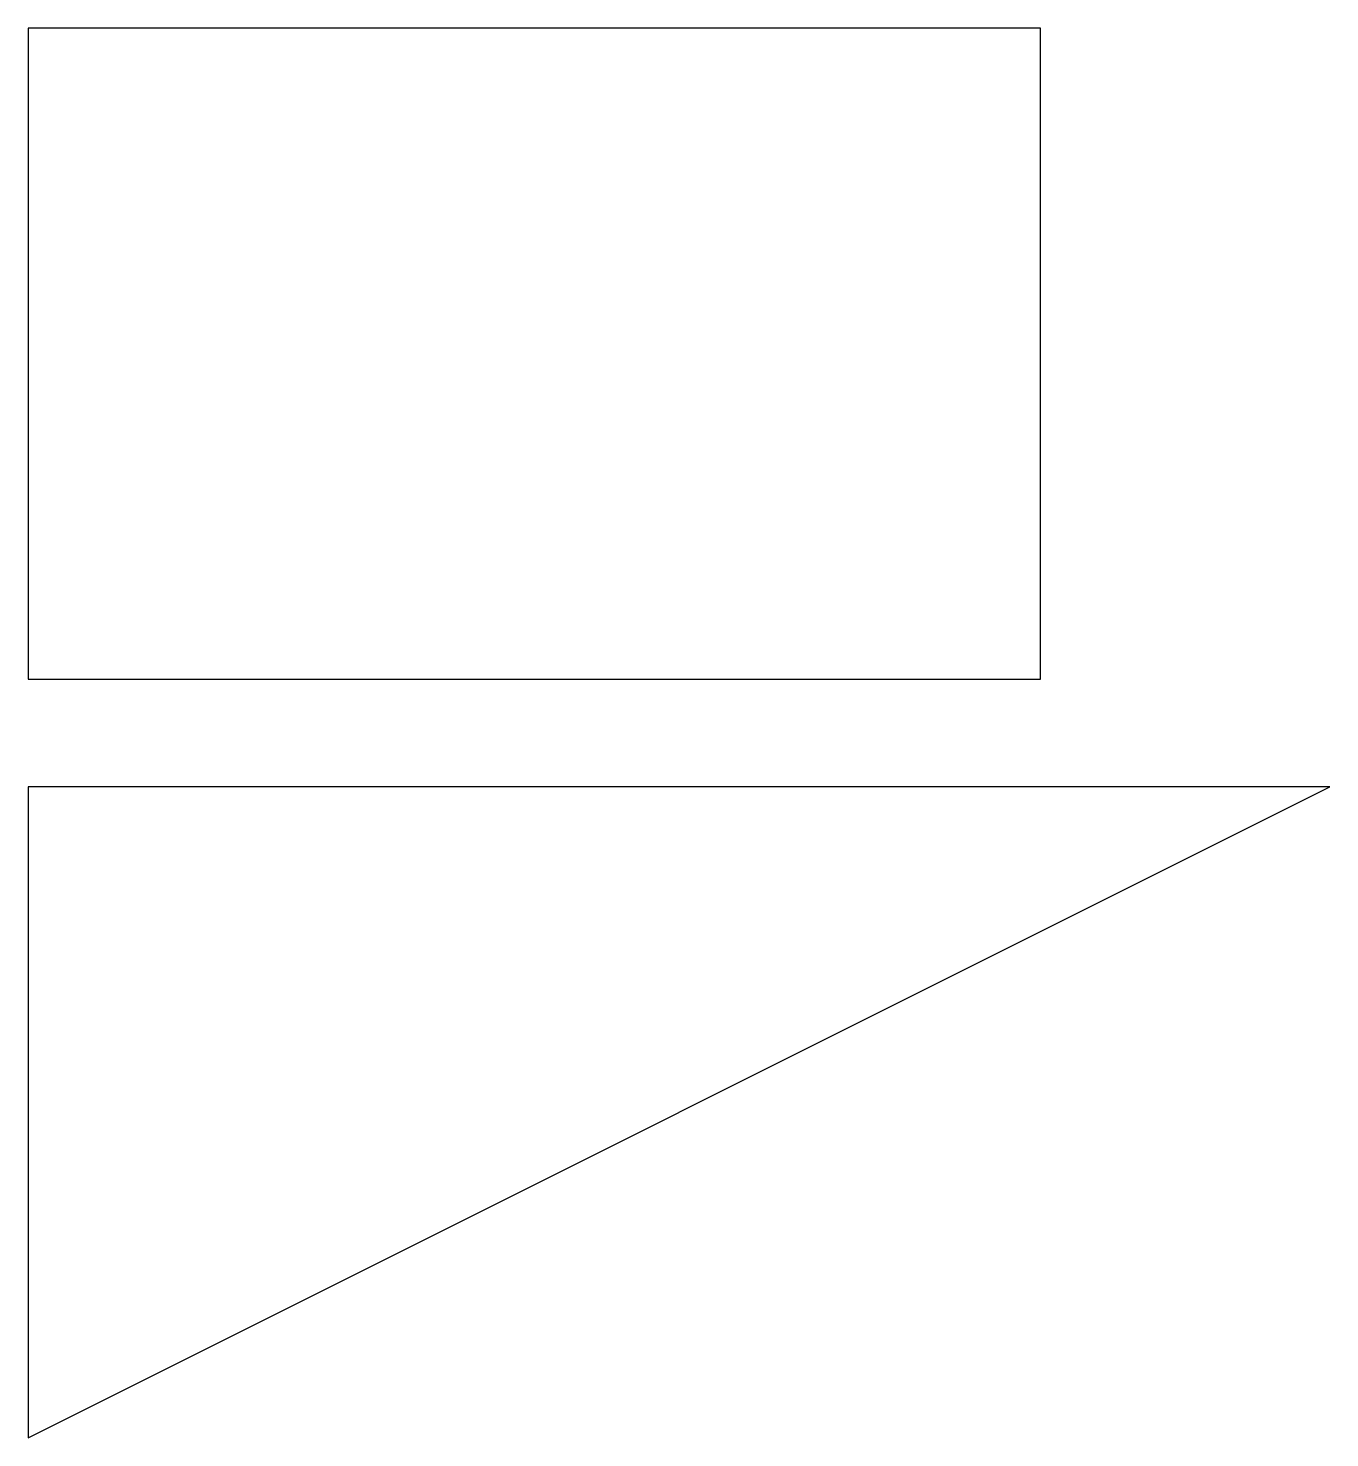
# Model space of a CAD drawing. Header units: millimetres. Extents: x -12 to -3, y -10.6 to -0.85.
import ezdxf

# ---------------------------------------------------------------- set-up
doc = ezdxf.new("R2010")
doc.units = ezdxf.units.MM
doc.layers.get('0').update_dxf_attribs({"linetype": 'CONTINUOUS'})

msp = doc.modelspace()

# ---------------------------------------------------------------- linework, layer by layer
for points in [[(-5, -0.8549), (-12, -0.8549), (-12, -5.3551), (-5, -5.3551)], [(-12, -6.1), (-12, -10.6), (-3, -6.1)]]:
    msp.add_lwpolyline(points, close=True)

doc.saveas('drawing.dxf')
